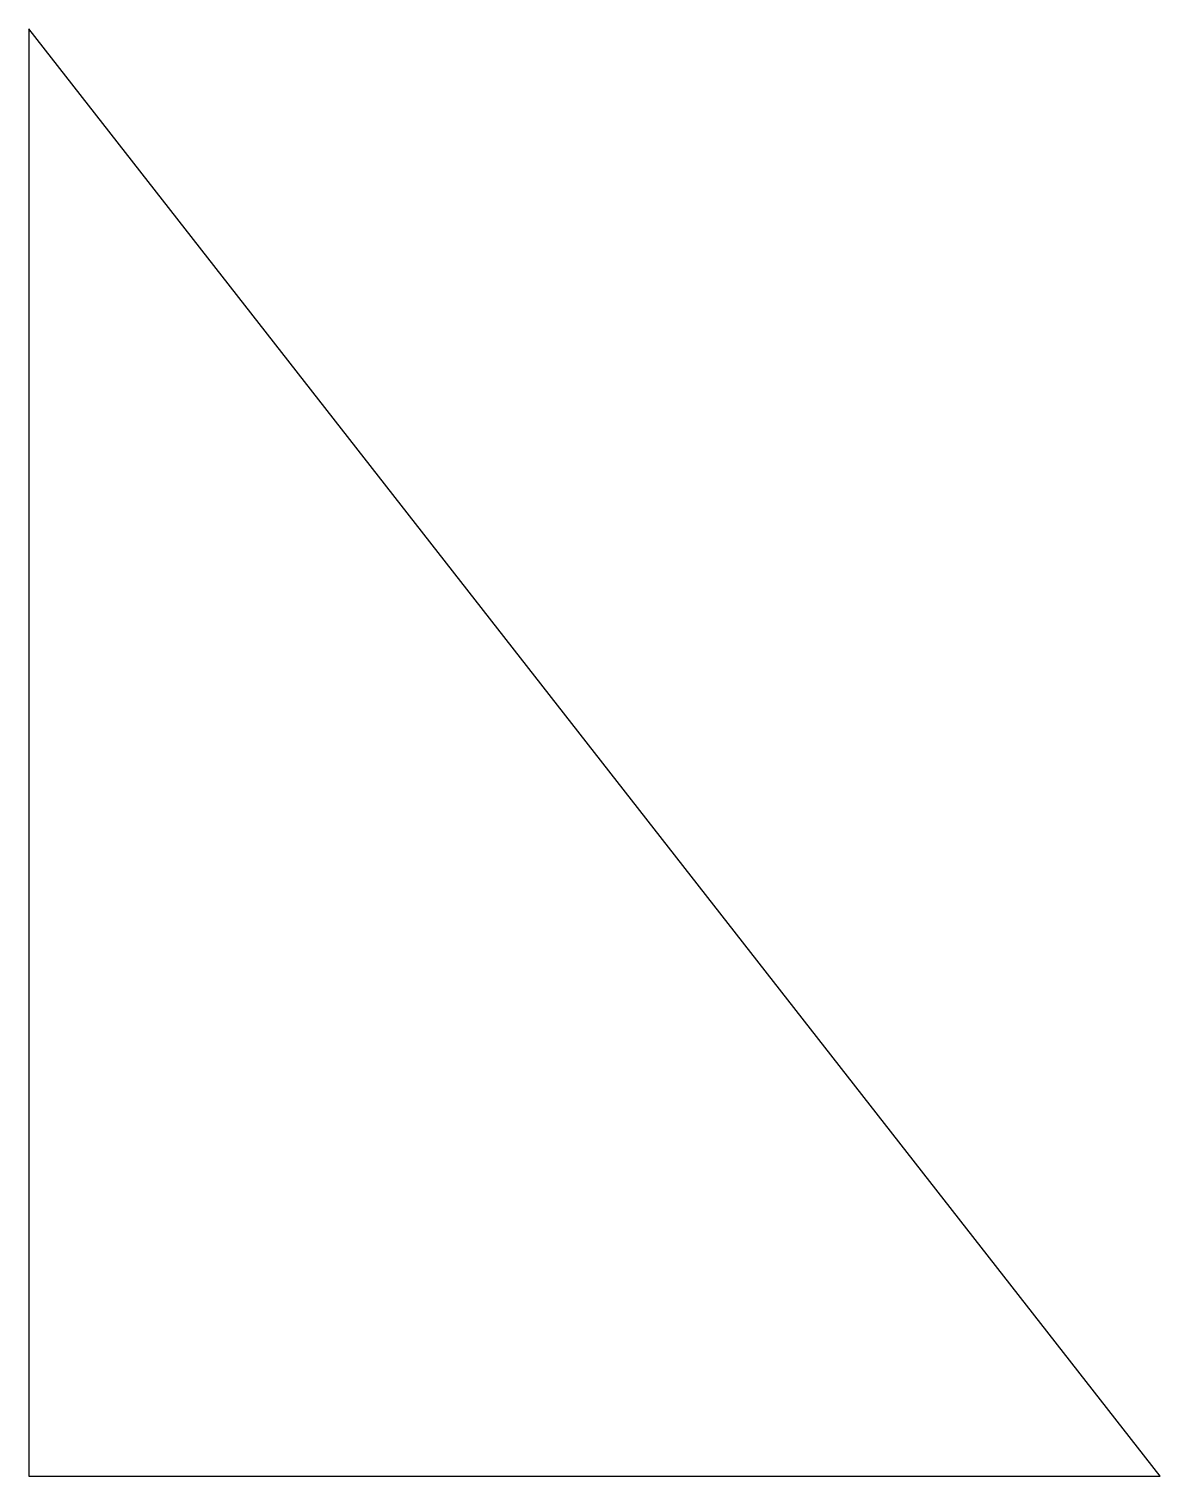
# Model space of a CAD drawing. Header units: inches. Extents: x 0 to 2, y 0 to 2.56.
import ezdxf

# ---------------------------------------------------------------- set-up
doc = ezdxf.new("R2010")
doc.units = ezdxf.units.IN
doc.header["$MEASUREMENT"] = 0

msp = doc.modelspace()

# ---------------------------------------------------------------- linework, layer by layer
at = {"color": 7, "linetype": 'Continuous', "lineweight": 25}
for p, q in [((2, 0), (0, 2.5591)), ((0, 2.5591), (0, 0)), ((0, 0), (2, 0))]:
    msp.add_line(p, q, dxfattribs=at)

doc.saveas('drawing.dxf')
